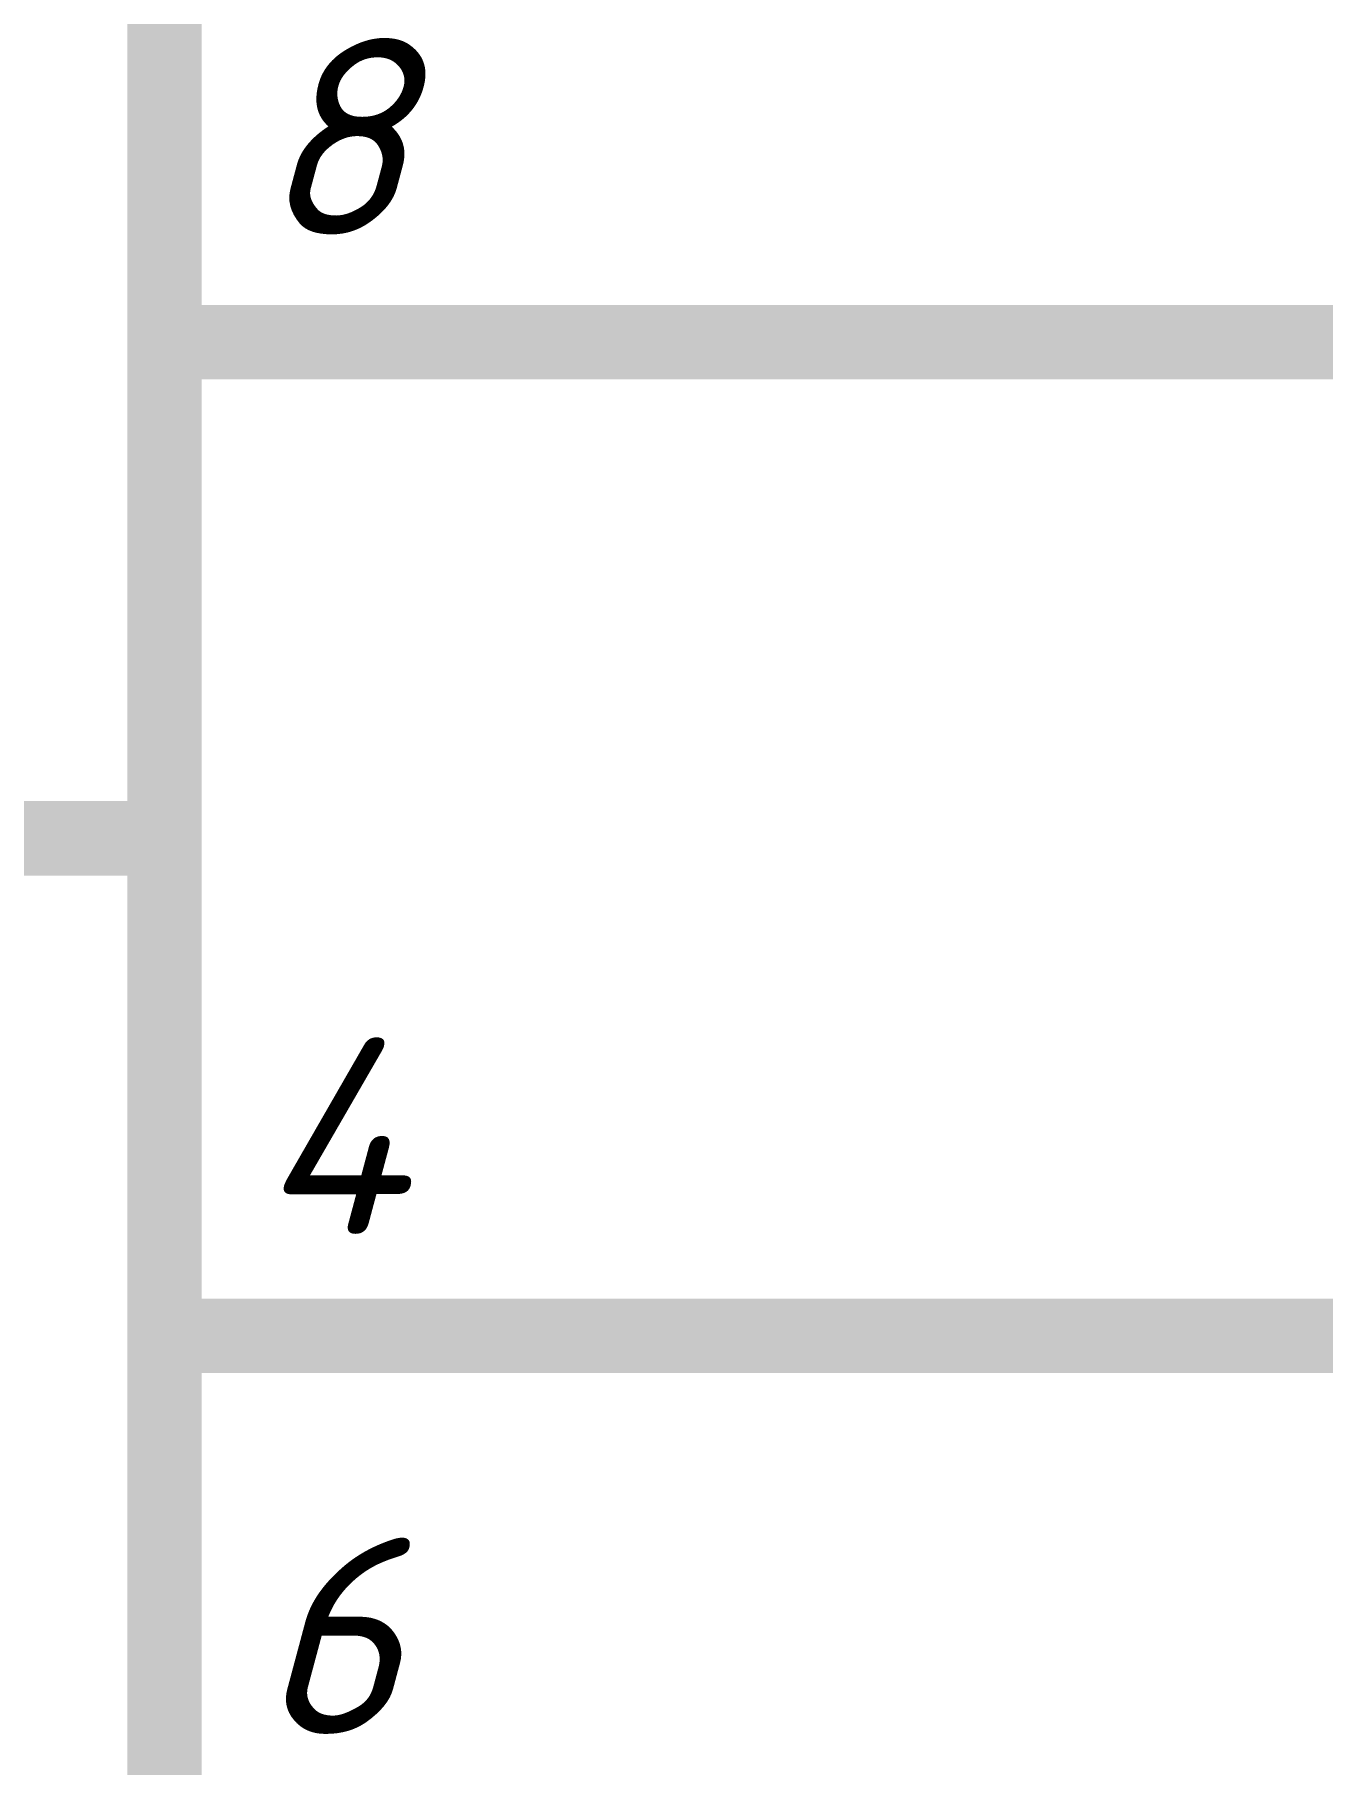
# Model space of a CAD drawing. Header units: inches. Extents: x 0 to 841, y 0 to 594.
# Drawn here: x 271.21 to 284.17, y 538.17 to 555.59 of the extents above; entities that cross this region are included whole.
import ezdxf

# ---------------------------------------------------------------- set-up
doc = ezdxf.new("R2010")
doc.units = ezdxf.units.IN
doc.layers.add('Sheet', color=255, linetype='Continuous')
doc.styles.get("Standard").update_dxf_attribs({"font": 'isocpeui.ttf'})

msp = doc.modelspace()

# ---------------------------------------------------------------- linework, layer by layer
at = {"layer": 'Sheet'}
for points in [[(272.514, 562.49, 0.749, 0.749, 0), (272.514, 532.496, 0.749, 0.749, 0)], [(277.511, 552.495, 0.749, 0.749, 0), (272.514, 552.495, 0.749, 0.749, 0)], [(277.511, 552.495, 0.749, 0.749, 0), (290.009, 552.495, 0.749, 0.749, 0), (290.009, 537.493, 0.749, 0.749, 0)], [(272.514, 552.495, 0.3, 0.3, 0), (277.511, 552.495, 0.3, 0.3, 0)], [(272.514, 547.498, 0.749, 0.749, 0), (257.512, 547.498, 0.749, 0.749, 0)], [(277.511, 542.49, 0.749, 0.749, 0), (272.514, 542.49, 0.749, 0.749, 0)], [(277.511, 542.49, 0.749, 0.749, 0), (302.507, 542.49, 0.749, 0.749, 0)], [(272.514, 542.49, 0.3, 0.3, 0), (277.511, 542.49, 0.3, 0.3, 0)]]:
    msp.add_lwpolyline(points, format="xyseb", dxfattribs=at)

# ---------------------------------------------------------------- texts
for s, p in [('8', (273.446, 553.574)), ('4', (273.446, 543.512)), ('6', (273.446, 538.481))]:
    msp.add_text(s, height=1.976, dxfattribs=at).set_placement(p)

doc.saveas('drawing.dxf')
